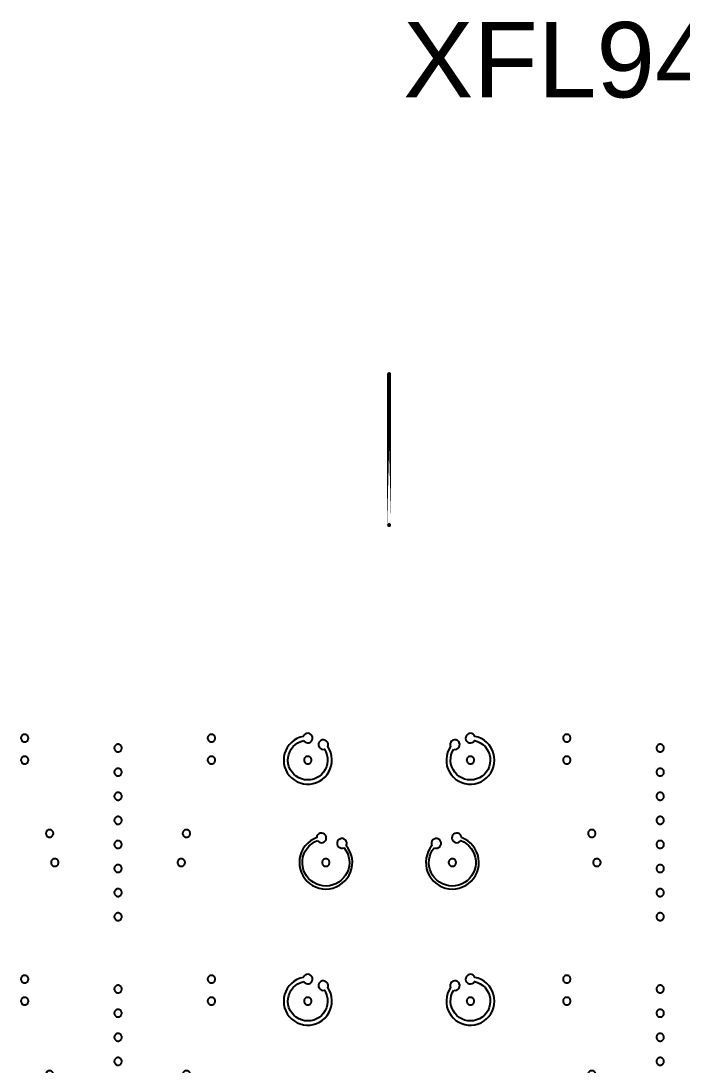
# Model space of a CAD drawing. Extents: x -100 to 100, y -100 to 100.
# Drawn here: x -18.1 to -4.95, y 50.46 to 71.22 of the extents above; entities that cross this region are included whole.
import ezdxf

# ---------------------------------------------------------------- set-up
doc = ezdxf.new("R2010")
doc.units = 0
doc.layers.get('0').update_dxf_attribs({"linetype": 'continuous'})
doc.layers.add('L4', color=7, linetype='continuous')
doc.styles.get("Standard").update_dxf_attribs({"font": 'ARIAL.TTF'})

# ---------------------------------------------------------------- blocks, each defined once
blk = doc.blocks.new('LDI_XFL94-0512-011_L4_B1')
at = {"layer": 'L4'}
for points in [[(-18.024, -53.141), (-18.034, -53.141), (-18.043, -53.143), (-18.053, -53.146), (-18.061, -53.151), (-18.07, -53.156), (-18.077, -53.163), (-18.083, -53.17), (-18.089, -53.178), (-18.093, -53.187), (-18.096, -53.196), (-18.098, -53.206), (-18.099, -53.216), (-18.098, -53.225), (-18.096, -53.235), (-18.093, -53.244), (-18.089, -53.253), (-18.083, -53.261), (-18.077, -53.269), (-18.07, -53.275), (-18.061, -53.281), (-18.053, -53.285), (-18.043, -53.288), (-18.034, -53.29), (-18.024, -53.291), (-18.014, -53.29), (-18.005, -53.288), (-17.995, -53.285), (-17.986, -53.281), (-17.978, -53.275), (-17.971, -53.269), (-17.964, -53.261), (-17.959, -53.253), (-17.955, -53.244), (-17.952, -53.235), (-17.95, -53.225), (-17.949, -53.216), (-17.95, -53.206), (-17.952, -53.196), (-17.955, -53.187), (-17.959, -53.178), (-17.964, -53.17), (-17.971, -53.163), (-17.978, -53.156), (-17.986, -53.151), (-17.995, -53.146), (-18.005, -53.143), (-18.014, -53.141), (-18.024, -53.141)], [(-14.311, -53.141), (-14.321, -53.141), (-14.331, -53.143), (-14.34, -53.146), (-14.349, -53.151), (-14.357, -53.156), (-14.364, -53.163), (-14.371, -53.17), (-14.376, -53.178), (-14.381, -53.187), (-14.384, -53.196), (-14.386, -53.206), (-14.386, -53.216), (-14.386, -53.225), (-14.384, -53.235), (-14.381, -53.244), (-14.376, -53.253), (-14.371, -53.261), (-14.364, -53.269), (-14.357, -53.275), (-14.349, -53.281), (-14.34, -53.285), (-14.331, -53.288), (-14.321, -53.29), (-14.311, -53.291), (-14.302, -53.29), (-14.292, -53.288), (-14.283, -53.285), (-14.274, -53.281), (-14.266, -53.275), (-14.258, -53.269), (-14.252, -53.261), (-14.246, -53.253), (-14.242, -53.244), (-14.239, -53.235), (-14.237, -53.225), (-14.236, -53.216), (-14.237, -53.206), (-14.239, -53.196), (-14.242, -53.187), (-14.246, -53.178), (-14.252, -53.17), (-14.258, -53.163), (-14.266, -53.156), (-14.274, -53.151), (-14.283, -53.146), (-14.292, -53.143), (-14.302, -53.141), (-14.311, -53.141)], [(-12.477, -53.266), (-12.457, -53.289), (-12.431, -53.304), (-12.402, -53.311), (-12.372, -53.308), (-12.344, -53.297), (-12.321, -53.277), (-12.306, -53.251), (-12.3, -53.221), (-12.303, -53.191), (-12.315, -53.164), (-12.335, -53.141), (-12.361, -53.126), (-12.39, -53.12), (-12.42, -53.123), (-12.448, -53.136), (-12.47, -53.156), (-12.485, -53.182), (-12.549, -53.199), (-12.61, -53.225), (-12.667, -53.258), (-12.719, -53.3), (-12.765, -53.348), (-12.803, -53.402), (-12.834, -53.46), (-12.856, -53.523), (-12.87, -53.587), (-12.874, -53.654), (-12.87, -53.72), (-12.856, -53.784), (-12.833, -53.847), (-12.802, -53.905), (-12.764, -53.959), (-12.718, -54.007), (-12.666, -54.048), (-12.609, -54.082), (-12.547, -54.107), (-12.483, -54.124), (-12.418, -54.131), (-12.351, -54.13), (-12.286, -54.119), (-12.223, -54.1), (-12.163, -54.072), (-12.107, -54.035), (-12.057, -53.992), (-12.013, -53.942), (-11.977, -53.887), (-11.949, -53.827), (-11.929, -53.764), (-11.918, -53.698), (-11.917, -53.632), (-11.924, -53.566), (-11.94, -53.502), (-11.966, -53.441), (-11.999, -53.383), (-11.991, -53.354), (-11.992, -53.324), (-12.003, -53.296), (-12.022, -53.273), (-12.047, -53.256), (-12.076, -53.248), (-12.106, -53.25), (-12.134, -53.261), (-12.158, -53.28), (-12.174, -53.305), (-12.181, -53.335), (-12.18, -53.365), (-12.168, -53.393), (-12.149, -53.416), (-12.123, -53.432), (-12.094, -53.439), (-12.064, -53.437), (-12.035, -53.49), (-12.014, -53.547), (-12.003, -53.607), (-12, -53.668), (-12.007, -53.728), (-12.023, -53.787), (-12.048, -53.842), (-12.082, -53.893), (-12.122, -53.938), (-12.169, -53.977), (-12.222, -54.008), (-12.278, -54.03), (-12.338, -54.044), (-12.398, -54.048), (-12.459, -54.043), (-12.518, -54.028), (-12.574, -54.005), (-12.626, -53.973), (-12.673, -53.934), (-12.712, -53.888), (-12.745, -53.837), (-12.769, -53.781), (-12.784, -53.722), (-12.79, -53.662), (-12.787, -53.601), (-12.774, -53.542), (-12.753, -53.485), (-12.723, -53.432), (-12.685, -53.384), (-12.641, -53.343), (-12.59, -53.309), (-12.535, -53.283), (-12.477, -53.266)], [(-9.493, -53.437), (-9.463, -53.439), (-9.433, -53.432), (-9.408, -53.416), (-9.388, -53.393), (-9.377, -53.365), (-9.375, -53.335), (-9.383, -53.305), (-9.399, -53.28), (-9.422, -53.261), (-9.451, -53.25), (-9.481, -53.248), (-9.51, -53.256), (-9.535, -53.273), (-9.554, -53.296), (-9.565, -53.324), (-9.566, -53.354), (-9.558, -53.383), (-9.591, -53.441), (-9.616, -53.502), (-9.633, -53.566), (-9.64, -53.632), (-9.639, -53.698), (-9.628, -53.764), (-9.608, -53.827), (-9.58, -53.887), (-9.543, -53.942), (-9.5, -53.992), (-9.45, -54.035), (-9.394, -54.072), (-9.334, -54.1), (-9.271, -54.119), (-9.206, -54.13), (-9.139, -54.131), (-9.074, -54.124), (-9.009, -54.107), (-8.948, -54.082), (-8.891, -54.048), (-8.839, -54.007), (-8.793, -53.959), (-8.755, -53.905), (-8.724, -53.847), (-8.701, -53.784), (-8.687, -53.72), (-8.683, -53.654), (-8.687, -53.587), (-8.701, -53.523), (-8.723, -53.46), (-8.754, -53.402), (-8.792, -53.348), (-8.838, -53.3), (-8.89, -53.258), (-8.947, -53.225), (-9.008, -53.199), (-9.072, -53.182), (-9.087, -53.156), (-9.109, -53.136), (-9.136, -53.123), (-9.166, -53.12), (-9.196, -53.126), (-9.222, -53.141), (-9.242, -53.164), (-9.254, -53.191), (-9.257, -53.221), (-9.251, -53.251), (-9.235, -53.277), (-9.213, -53.297), (-9.185, -53.308), (-9.155, -53.311), (-9.126, -53.304), (-9.1, -53.289), (-9.08, -53.266), (-9.022, -53.283), (-8.967, -53.309), (-8.916, -53.343), (-8.872, -53.384), (-8.834, -53.432), (-8.804, -53.485), (-8.782, -53.542), (-8.77, -53.601), (-8.767, -53.662), (-8.773, -53.722), (-8.788, -53.781), (-8.812, -53.837), (-8.844, -53.888), (-8.884, -53.934), (-8.931, -53.973), (-8.983, -54.005), (-9.039, -54.028), (-9.098, -54.043), (-9.159, -54.048), (-9.219, -54.044), (-9.279, -54.03), (-9.335, -54.008), (-9.388, -53.977), (-9.435, -53.938), (-9.475, -53.893), (-9.508, -53.842), (-9.533, -53.787), (-9.55, -53.728), (-9.557, -53.668), (-9.554, -53.607), (-9.543, -53.547), (-9.522, -53.49), (-9.493, -53.437)], [(-7.246, -53.141), (-7.255, -53.141), (-7.265, -53.143), (-7.274, -53.146), (-7.283, -53.151), (-7.291, -53.156), (-7.299, -53.163), (-7.305, -53.17), (-7.31, -53.178), (-7.315, -53.187), (-7.318, -53.196), (-7.32, -53.206), (-7.321, -53.216), (-7.32, -53.225), (-7.318, -53.235), (-7.315, -53.244), (-7.31, -53.253), (-7.305, -53.261), (-7.299, -53.269), (-7.291, -53.275), (-7.283, -53.281), (-7.274, -53.285), (-7.265, -53.288), (-7.255, -53.29), (-7.246, -53.291), (-7.236, -53.29), (-7.226, -53.288), (-7.217, -53.285), (-7.208, -53.281), (-7.2, -53.275), (-7.192, -53.269), (-7.186, -53.261), (-7.181, -53.253), (-7.176, -53.244), (-7.173, -53.235), (-7.171, -53.225), (-7.171, -53.216), (-7.171, -53.206), (-7.173, -53.196), (-7.176, -53.187), (-7.181, -53.178), (-7.186, -53.17), (-7.192, -53.163), (-7.2, -53.156), (-7.208, -53.151), (-7.217, -53.146), (-7.226, -53.143), (-7.236, -53.141), (-7.246, -53.141)], [(-16.168, -53.338), (-16.177, -53.339), (-16.187, -53.341), (-16.196, -53.344), (-16.205, -53.348), (-16.213, -53.354), (-16.221, -53.36), (-16.227, -53.368), (-16.233, -53.376), (-16.237, -53.384), (-16.24, -53.394), (-16.242, -53.403), (-16.243, -53.413), (-16.242, -53.423), (-16.24, -53.433), (-16.237, -53.442), (-16.233, -53.451), (-16.227, -53.459), (-16.221, -53.466), (-16.213, -53.473), (-16.205, -53.478), (-16.196, -53.482), (-16.187, -53.486), (-16.177, -53.488), (-16.168, -53.488), (-16.158, -53.488), (-16.148, -53.486), (-16.139, -53.482), (-16.13, -53.478), (-16.122, -53.473), (-16.115, -53.466), (-16.108, -53.459), (-16.103, -53.451), (-16.098, -53.442), (-16.095, -53.433), (-16.093, -53.423), (-16.093, -53.413), (-16.093, -53.403), (-16.095, -53.394), (-16.098, -53.384), (-16.103, -53.376), (-16.108, -53.368), (-16.115, -53.36), (-16.122, -53.354), (-16.13, -53.348), (-16.139, -53.344), (-16.148, -53.341), (-16.158, -53.339), (-16.168, -53.338)], [(-5.389, -53.338), (-5.399, -53.339), (-5.409, -53.341), (-5.418, -53.344), (-5.427, -53.348), (-5.435, -53.354), (-5.442, -53.36), (-5.449, -53.368), (-5.454, -53.376), (-5.459, -53.384), (-5.462, -53.394), (-5.464, -53.403), (-5.464, -53.413), (-5.464, -53.423), (-5.462, -53.433), (-5.459, -53.442), (-5.454, -53.451), (-5.449, -53.459), (-5.442, -53.466), (-5.435, -53.473), (-5.427, -53.478), (-5.418, -53.482), (-5.409, -53.486), (-5.399, -53.488), (-5.389, -53.488), (-5.379, -53.488), (-5.37, -53.486), (-5.361, -53.482), (-5.352, -53.478), (-5.344, -53.473), (-5.336, -53.466), (-5.33, -53.459), (-5.324, -53.451), (-5.32, -53.442), (-5.317, -53.433), (-5.315, -53.423), (-5.314, -53.413), (-5.315, -53.403), (-5.317, -53.394), (-5.32, -53.384), (-5.324, -53.376), (-5.33, -53.368), (-5.336, -53.36), (-5.344, -53.354), (-5.352, -53.348), (-5.361, -53.344), (-5.37, -53.341), (-5.379, -53.339), (-5.389, -53.338)], [(-18.024, -53.578), (-18.034, -53.578), (-18.043, -53.58), (-18.053, -53.583), (-18.061, -53.588), (-18.07, -53.593), (-18.077, -53.6), (-18.083, -53.607), (-18.089, -53.615), (-18.093, -53.624), (-18.096, -53.633), (-18.098, -53.643), (-18.099, -53.653), (-18.098, -53.662), (-18.096, -53.672), (-18.093, -53.681), (-18.089, -53.69), (-18.083, -53.698), (-18.077, -53.706), (-18.07, -53.712), (-18.061, -53.718), (-18.053, -53.722), (-18.043, -53.725), (-18.034, -53.727), (-18.024, -53.728), (-18.014, -53.727), (-18.005, -53.725), (-17.995, -53.722), (-17.986, -53.718), (-17.978, -53.712), (-17.971, -53.706), (-17.964, -53.698), (-17.959, -53.69), (-17.955, -53.681), (-17.952, -53.672), (-17.95, -53.662), (-17.949, -53.653), (-17.95, -53.643), (-17.952, -53.633), (-17.955, -53.624), (-17.959, -53.615), (-17.964, -53.607), (-17.971, -53.6), (-17.978, -53.593), (-17.986, -53.588), (-17.995, -53.583), (-18.005, -53.58), (-18.014, -53.578), (-18.024, -53.578)], [(-14.311, -53.578), (-14.321, -53.578), (-14.331, -53.58), (-14.34, -53.583), (-14.349, -53.588), (-14.357, -53.593), (-14.364, -53.6), (-14.371, -53.607), (-14.376, -53.615), (-14.381, -53.624), (-14.384, -53.633), (-14.386, -53.643), (-14.386, -53.653), (-14.386, -53.662), (-14.384, -53.672), (-14.381, -53.681), (-14.376, -53.69), (-14.371, -53.698), (-14.364, -53.706), (-14.357, -53.712), (-14.349, -53.718), (-14.34, -53.722), (-14.331, -53.725), (-14.321, -53.727), (-14.311, -53.728), (-14.302, -53.727), (-14.292, -53.725), (-14.283, -53.722), (-14.274, -53.718), (-14.266, -53.712), (-14.258, -53.706), (-14.252, -53.698), (-14.246, -53.69), (-14.242, -53.681), (-14.239, -53.672), (-14.237, -53.662), (-14.236, -53.653), (-14.237, -53.643), (-14.239, -53.633), (-14.242, -53.624), (-14.246, -53.615), (-14.252, -53.607), (-14.258, -53.6), (-14.266, -53.593), (-14.274, -53.588), (-14.283, -53.583), (-14.292, -53.58), (-14.302, -53.578), (-14.311, -53.578)], [(-12.395, -53.578), (-12.405, -53.578), (-12.415, -53.58), (-12.424, -53.583), (-12.433, -53.588), (-12.441, -53.593), (-12.448, -53.6), (-12.455, -53.607), (-12.46, -53.615), (-12.465, -53.624), (-12.468, -53.633), (-12.47, -53.643), (-12.47, -53.653), (-12.47, -53.662), (-12.468, -53.672), (-12.465, -53.681), (-12.46, -53.69), (-12.455, -53.698), (-12.448, -53.706), (-12.441, -53.712), (-12.433, -53.718), (-12.424, -53.722), (-12.415, -53.725), (-12.405, -53.727), (-12.395, -53.728), (-12.385, -53.727), (-12.376, -53.725), (-12.367, -53.722), (-12.358, -53.718), (-12.35, -53.712), (-12.342, -53.706), (-12.336, -53.698), (-12.33, -53.69), (-12.326, -53.681), (-12.323, -53.672), (-12.321, -53.662), (-12.32, -53.653), (-12.321, -53.643), (-12.323, -53.633), (-12.326, -53.624), (-12.33, -53.615), (-12.336, -53.607), (-12.342, -53.6), (-12.35, -53.593), (-12.358, -53.588), (-12.367, -53.583), (-12.376, -53.58), (-12.385, -53.578), (-12.395, -53.578)], [(-9.162, -53.578), (-9.171, -53.578), (-9.181, -53.58), (-9.19, -53.583), (-9.199, -53.588), (-9.207, -53.593), (-9.215, -53.6), (-9.221, -53.607), (-9.227, -53.615), (-9.231, -53.624), (-9.234, -53.633), (-9.236, -53.643), (-9.237, -53.653), (-9.236, -53.662), (-9.234, -53.672), (-9.231, -53.681), (-9.227, -53.69), (-9.221, -53.698), (-9.215, -53.706), (-9.207, -53.712), (-9.199, -53.718), (-9.19, -53.722), (-9.181, -53.725), (-9.171, -53.727), (-9.162, -53.728), (-9.152, -53.727), (-9.142, -53.725), (-9.133, -53.722), (-9.124, -53.718), (-9.116, -53.712), (-9.109, -53.706), (-9.102, -53.698), (-9.097, -53.69), (-9.092, -53.681), (-9.089, -53.672), (-9.087, -53.662), (-9.087, -53.653), (-9.087, -53.643), (-9.089, -53.633), (-9.092, -53.624), (-9.097, -53.615), (-9.102, -53.607), (-9.109, -53.6), (-9.116, -53.593), (-9.124, -53.588), (-9.133, -53.583), (-9.142, -53.58), (-9.152, -53.578), (-9.162, -53.578)], [(-7.246, -53.578), (-7.255, -53.578), (-7.265, -53.58), (-7.274, -53.583), (-7.283, -53.588), (-7.291, -53.593), (-7.299, -53.6), (-7.305, -53.607), (-7.31, -53.615), (-7.315, -53.624), (-7.318, -53.633), (-7.32, -53.643), (-7.321, -53.653), (-7.32, -53.662), (-7.318, -53.672), (-7.315, -53.681), (-7.31, -53.69), (-7.305, -53.698), (-7.299, -53.706), (-7.291, -53.712), (-7.283, -53.718), (-7.274, -53.722), (-7.265, -53.725), (-7.255, -53.727), (-7.246, -53.728), (-7.236, -53.727), (-7.226, -53.725), (-7.217, -53.722), (-7.208, -53.718), (-7.2, -53.712), (-7.192, -53.706), (-7.186, -53.698), (-7.181, -53.69), (-7.176, -53.681), (-7.173, -53.672), (-7.171, -53.662), (-7.171, -53.653), (-7.171, -53.643), (-7.173, -53.633), (-7.176, -53.624), (-7.181, -53.615), (-7.186, -53.607), (-7.192, -53.6), (-7.2, -53.593), (-7.208, -53.588), (-7.217, -53.583), (-7.226, -53.58), (-7.236, -53.578), (-7.246, -53.578)], [(-16.168, -53.817), (-16.177, -53.818), (-16.187, -53.82), (-16.196, -53.823), (-16.205, -53.827), (-16.213, -53.833), (-16.221, -53.839), (-16.227, -53.847), (-16.233, -53.855), (-16.237, -53.864), (-16.24, -53.873), (-16.242, -53.882), (-16.243, -53.892), (-16.242, -53.902), (-16.24, -53.912), (-16.237, -53.921), (-16.233, -53.93), (-16.227, -53.938), (-16.221, -53.945), (-16.213, -53.952), (-16.205, -53.957), (-16.196, -53.962), (-16.187, -53.965), (-16.177, -53.967), (-16.168, -53.967), (-16.158, -53.967), (-16.148, -53.965), (-16.139, -53.962), (-16.13, -53.957), (-16.122, -53.952), (-16.115, -53.945), (-16.108, -53.938), (-16.103, -53.93), (-16.098, -53.921), (-16.095, -53.912), (-16.093, -53.902), (-16.093, -53.892), (-16.093, -53.882), (-16.095, -53.873), (-16.098, -53.864), (-16.103, -53.855), (-16.108, -53.847), (-16.115, -53.839), (-16.122, -53.833), (-16.13, -53.827), (-16.139, -53.823), (-16.148, -53.82), (-16.158, -53.818), (-16.168, -53.817)], [(-5.389, -53.817), (-5.399, -53.818), (-5.409, -53.82), (-5.418, -53.823), (-5.427, -53.827), (-5.435, -53.833), (-5.442, -53.839), (-5.449, -53.847), (-5.454, -53.855), (-5.459, -53.864), (-5.462, -53.873), (-5.464, -53.882), (-5.464, -53.892), (-5.464, -53.902), (-5.462, -53.912), (-5.459, -53.921), (-5.454, -53.93), (-5.449, -53.938), (-5.442, -53.945), (-5.435, -53.952), (-5.427, -53.957), (-5.418, -53.962), (-5.409, -53.965), (-5.399, -53.967), (-5.389, -53.967), (-5.379, -53.967), (-5.37, -53.965), (-5.361, -53.962), (-5.352, -53.957), (-5.344, -53.952), (-5.336, -53.945), (-5.33, -53.938), (-5.324, -53.93), (-5.32, -53.921), (-5.317, -53.912), (-5.315, -53.902), (-5.314, -53.892), (-5.315, -53.882), (-5.317, -53.873), (-5.32, -53.864), (-5.324, -53.855), (-5.33, -53.847), (-5.336, -53.839), (-5.344, -53.833), (-5.352, -53.827), (-5.361, -53.823), (-5.37, -53.82), (-5.379, -53.818), (-5.389, -53.817)], [(-16.168, -54.296), (-16.177, -54.297), (-16.187, -54.299), (-16.196, -54.302), (-16.205, -54.306), (-16.213, -54.312), (-16.221, -54.318), (-16.227, -54.326), (-16.233, -54.334), (-16.237, -54.343), (-16.24, -54.352), (-16.242, -54.361), (-16.243, -54.371), (-16.242, -54.381), (-16.24, -54.391), (-16.237, -54.4), (-16.233, -54.409), (-16.227, -54.417), (-16.221, -54.424), (-16.213, -54.431), (-16.205, -54.436), (-16.196, -54.441), (-16.187, -54.444), (-16.177, -54.446), (-16.168, -54.446), (-16.158, -54.446), (-16.148, -54.444), (-16.139, -54.441), (-16.13, -54.436), (-16.122, -54.431), (-16.115, -54.424), (-16.108, -54.417), (-16.103, -54.409), (-16.098, -54.4), (-16.095, -54.391), (-16.093, -54.381), (-16.093, -54.371), (-16.093, -54.361), (-16.095, -54.352), (-16.098, -54.343), (-16.103, -54.334), (-16.108, -54.326), (-16.115, -54.318), (-16.122, -54.312), (-16.13, -54.306), (-16.139, -54.302), (-16.148, -54.299), (-16.158, -54.297), (-16.168, -54.296)], [(-5.389, -54.296), (-5.399, -54.297), (-5.409, -54.299), (-5.418, -54.302), (-5.427, -54.306), (-5.435, -54.312), (-5.442, -54.318), (-5.449, -54.326), (-5.454, -54.334), (-5.459, -54.343), (-5.462, -54.352), (-5.464, -54.361), (-5.464, -54.371), (-5.464, -54.381), (-5.462, -54.391), (-5.459, -54.4), (-5.454, -54.409), (-5.449, -54.417), (-5.442, -54.424), (-5.435, -54.431), (-5.427, -54.436), (-5.418, -54.441), (-5.409, -54.444), (-5.399, -54.446), (-5.389, -54.446), (-5.379, -54.446), (-5.37, -54.444), (-5.361, -54.441), (-5.352, -54.436), (-5.344, -54.431), (-5.336, -54.424), (-5.33, -54.417), (-5.324, -54.409), (-5.32, -54.4), (-5.317, -54.391), (-5.315, -54.381), (-5.314, -54.371), (-5.315, -54.361), (-5.317, -54.352), (-5.32, -54.343), (-5.324, -54.334), (-5.33, -54.326), (-5.336, -54.318), (-5.344, -54.312), (-5.352, -54.306), (-5.361, -54.302), (-5.37, -54.299), (-5.379, -54.297), (-5.389, -54.296)], [(-16.168, -54.775), (-16.177, -54.776), (-16.187, -54.778), (-16.196, -54.781), (-16.205, -54.785), (-16.213, -54.791), (-16.221, -54.797), (-16.227, -54.805), (-16.233, -54.813), (-16.237, -54.822), (-16.24, -54.831), (-16.242, -54.841), (-16.243, -54.85), (-16.242, -54.86), (-16.24, -54.87), (-16.237, -54.879), (-16.233, -54.888), (-16.227, -54.896), (-16.221, -54.903), (-16.213, -54.91), (-16.205, -54.915), (-16.196, -54.92), (-16.187, -54.923), (-16.177, -54.925), (-16.168, -54.925), (-16.158, -54.925), (-16.148, -54.923), (-16.139, -54.92), (-16.13, -54.915), (-16.122, -54.91), (-16.115, -54.903), (-16.108, -54.896), (-16.103, -54.888), (-16.098, -54.879), (-16.095, -54.87), (-16.093, -54.86), (-16.093, -54.85), (-16.093, -54.841), (-16.095, -54.831), (-16.098, -54.822), (-16.103, -54.813), (-16.108, -54.805), (-16.115, -54.797), (-16.122, -54.791), (-16.13, -54.785), (-16.139, -54.781), (-16.148, -54.778), (-16.158, -54.776), (-16.168, -54.775)], [(-5.389, -54.775), (-5.399, -54.776), (-5.409, -54.778), (-5.418, -54.781), (-5.427, -54.785), (-5.435, -54.791), (-5.442, -54.797), (-5.449, -54.805), (-5.454, -54.813), (-5.459, -54.822), (-5.462, -54.831), (-5.464, -54.841), (-5.464, -54.85), (-5.464, -54.86), (-5.462, -54.87), (-5.459, -54.879), (-5.454, -54.888), (-5.449, -54.896), (-5.442, -54.903), (-5.435, -54.91), (-5.427, -54.915), (-5.418, -54.92), (-5.409, -54.923), (-5.399, -54.925), (-5.389, -54.925), (-5.379, -54.925), (-5.37, -54.923), (-5.361, -54.92), (-5.352, -54.915), (-5.344, -54.91), (-5.336, -54.903), (-5.33, -54.896), (-5.324, -54.888), (-5.32, -54.879), (-5.317, -54.87), (-5.315, -54.86), (-5.314, -54.85), (-5.315, -54.841), (-5.317, -54.831), (-5.32, -54.822), (-5.324, -54.813), (-5.33, -54.805), (-5.336, -54.797), (-5.344, -54.791), (-5.352, -54.785), (-5.361, -54.781), (-5.37, -54.778), (-5.379, -54.776), (-5.389, -54.775)], [(-17.527, -55.036), (-17.537, -55.036), (-17.546, -55.038), (-17.556, -55.041), (-17.565, -55.046), (-17.573, -55.051), (-17.58, -55.058), (-17.587, -55.065), (-17.592, -55.073), (-17.596, -55.082), (-17.599, -55.091), (-17.601, -55.101), (-17.602, -55.111), (-17.601, -55.121), (-17.599, -55.13), (-17.596, -55.139), (-17.592, -55.148), (-17.587, -55.156), (-17.58, -55.164), (-17.573, -55.17), (-17.565, -55.176), (-17.556, -55.18), (-17.546, -55.183), (-17.537, -55.185), (-17.527, -55.186), (-17.517, -55.185), (-17.508, -55.183), (-17.498, -55.18), (-17.49, -55.176), (-17.481, -55.17), (-17.474, -55.164), (-17.468, -55.156), (-17.462, -55.148), (-17.458, -55.139), (-17.455, -55.13), (-17.453, -55.121), (-17.452, -55.111), (-17.453, -55.101), (-17.455, -55.091), (-17.458, -55.082), (-17.462, -55.073), (-17.468, -55.065), (-17.474, -55.058), (-17.481, -55.051), (-17.49, -55.046), (-17.498, -55.041), (-17.508, -55.038), (-17.517, -55.036), (-17.527, -55.036)], [(-14.808, -55.036), (-14.818, -55.036), (-14.828, -55.038), (-14.837, -55.041), (-14.846, -55.046), (-14.854, -55.051), (-14.861, -55.058), (-14.868, -55.065), (-14.873, -55.073), (-14.878, -55.082), (-14.881, -55.091), (-14.883, -55.101), (-14.883, -55.111), (-14.883, -55.121), (-14.881, -55.13), (-14.878, -55.139), (-14.873, -55.148), (-14.868, -55.156), (-14.861, -55.164), (-14.854, -55.17), (-14.846, -55.176), (-14.837, -55.18), (-14.828, -55.183), (-14.818, -55.185), (-14.808, -55.186), (-14.798, -55.185), (-14.789, -55.183), (-14.78, -55.18), (-14.771, -55.176), (-14.763, -55.17), (-14.755, -55.164), (-14.749, -55.156), (-14.743, -55.148), (-14.739, -55.139), (-14.736, -55.13), (-14.734, -55.121), (-14.733, -55.111), (-14.734, -55.101), (-14.736, -55.091), (-14.739, -55.082), (-14.743, -55.073), (-14.749, -55.065), (-14.755, -55.058), (-14.763, -55.051), (-14.771, -55.046), (-14.78, -55.041), (-14.789, -55.038), (-14.798, -55.036), (-14.808, -55.036)], [(-12.202, -55.252), (-12.182, -55.274), (-12.156, -55.289), (-12.126, -55.295), (-12.097, -55.292), (-12.07, -55.279), (-12.047, -55.259), (-12.033, -55.233), (-12.027, -55.204), (-12.03, -55.174), (-12.042, -55.147), (-12.062, -55.125), (-12.088, -55.11), (-12.117, -55.103), (-12.147, -55.107), (-12.175, -55.119), (-12.197, -55.139), (-12.212, -55.165), (-12.218, -55.194), (-12.282, -55.223), (-12.342, -55.259), (-12.396, -55.304), (-12.444, -55.355), (-12.484, -55.412), (-12.517, -55.474), (-12.541, -55.539), (-12.557, -55.608), (-12.563, -55.678), (-12.56, -55.747), (-12.547, -55.816), (-12.526, -55.883), (-12.496, -55.946), (-12.457, -56.005), (-12.412, -56.058), (-12.359, -56.105), (-12.301, -56.144), (-12.239, -56.175), (-12.172, -56.198), (-12.104, -56.211), (-12.034, -56.216), (-11.964, -56.211), (-11.895, -56.196), (-11.829, -56.173), (-11.767, -56.142), (-11.709, -56.102), (-11.657, -56.055), (-11.612, -56.001), (-11.574, -55.942), (-11.545, -55.879), (-11.524, -55.812), (-11.512, -55.743), (-11.509, -55.673), (-11.516, -55.603), (-11.532, -55.535), (-11.557, -55.47), (-11.59, -55.408), (-11.631, -55.351), (-11.622, -55.323), (-11.622, -55.293), (-11.631, -55.264), (-11.649, -55.24), (-11.673, -55.223), (-11.701, -55.213), (-11.731, -55.213), (-11.76, -55.222), (-11.784, -55.24), (-11.802, -55.264), (-11.811, -55.292), (-11.811, -55.322), (-11.802, -55.351), (-11.785, -55.375), (-11.761, -55.393), (-11.732, -55.402), (-11.702, -55.403), (-11.674, -55.394), (-11.636, -55.447), (-11.606, -55.505), (-11.585, -55.567), (-11.572, -55.631), (-11.569, -55.696), (-11.574, -55.761), (-11.589, -55.824), (-11.612, -55.885), (-11.644, -55.942), (-11.683, -55.995), (-11.729, -56.041), (-11.781, -56.08), (-11.838, -56.112), (-11.899, -56.135), (-11.963, -56.15), (-12.028, -56.156), (-12.093, -56.152), (-12.157, -56.14), (-12.218, -56.119), (-12.277, -56.089), (-12.33, -56.051), (-12.378, -56.007), (-12.419, -55.956), (-12.452, -55.9), (-12.478, -55.84), (-12.495, -55.777), (-12.502, -55.712), (-12.501, -55.647), (-12.491, -55.583), (-12.472, -55.52), (-12.444, -55.461), (-12.408, -55.407), (-12.365, -55.358), (-12.316, -55.315), (-12.261, -55.28), (-12.202, -55.252)], [(-9.883, -55.394), (-9.855, -55.403), (-9.825, -55.402), (-9.796, -55.393), (-9.772, -55.375), (-9.755, -55.351), (-9.746, -55.322), (-9.746, -55.292), (-9.755, -55.264), (-9.773, -55.24), (-9.797, -55.222), (-9.826, -55.213), (-9.856, -55.213), (-9.884, -55.223), (-9.908, -55.24), (-9.926, -55.264), (-9.935, -55.293), (-9.935, -55.323), (-9.926, -55.351), (-9.967, -55.408), (-10, -55.47), (-10.025, -55.535), (-10.041, -55.603), (-10.048, -55.673), (-10.045, -55.743), (-10.033, -55.812), (-10.012, -55.879), (-9.983, -55.942), (-9.945, -56.001), (-9.9, -56.055), (-9.848, -56.102), (-9.79, -56.142), (-9.728, -56.173), (-9.662, -56.196), (-9.593, -56.211), (-9.523, -56.216), (-9.453, -56.211), (-9.385, -56.198), (-9.318, -56.175), (-9.256, -56.144), (-9.198, -56.105), (-9.145, -56.058), (-9.1, -56.005), (-9.061, -55.946), (-9.031, -55.883), (-9.01, -55.816), (-8.997, -55.747), (-8.994, -55.678), (-9, -55.608), (-9.016, -55.539), (-9.04, -55.474), (-9.073, -55.412), (-9.113, -55.355), (-9.161, -55.304), (-9.215, -55.259), (-9.275, -55.223), (-9.339, -55.194), (-9.345, -55.165), (-9.36, -55.139), (-9.382, -55.119), (-9.41, -55.107), (-9.439, -55.103), (-9.469, -55.11), (-9.495, -55.125), (-9.515, -55.147), (-9.527, -55.174), (-9.53, -55.204), (-9.524, -55.233), (-9.509, -55.259), (-9.487, -55.279), (-9.46, -55.292), (-9.43, -55.295), (-9.401, -55.289), (-9.375, -55.274), (-9.355, -55.252), (-9.296, -55.28), (-9.241, -55.315), (-9.191, -55.358), (-9.149, -55.407), (-9.113, -55.461), (-9.085, -55.52), (-9.066, -55.583), (-9.056, -55.647), (-9.054, -55.712), (-9.062, -55.777), (-9.079, -55.84), (-9.105, -55.9), (-9.138, -55.956), (-9.179, -56.007), (-9.227, -56.051), (-9.28, -56.089), (-9.338, -56.119), (-9.4, -56.14), (-9.464, -56.152), (-9.529, -56.156), (-9.594, -56.15), (-9.658, -56.135), (-9.719, -56.112), (-9.776, -56.08), (-9.828, -56.041), (-9.874, -55.995), (-9.913, -55.942), (-9.945, -55.885), (-9.968, -55.824), (-9.982, -55.761), (-9.988, -55.696), (-9.984, -55.631), (-9.972, -55.567), (-9.95, -55.505), (-9.921, -55.447), (-9.883, -55.394)], [(-6.749, -55.036), (-6.758, -55.036), (-6.768, -55.038), (-6.777, -55.041), (-6.786, -55.046), (-6.794, -55.051), (-6.802, -55.058), (-6.808, -55.065), (-6.814, -55.073), (-6.818, -55.082), (-6.821, -55.091), (-6.823, -55.101), (-6.824, -55.111), (-6.823, -55.121), (-6.821, -55.13), (-6.818, -55.139), (-6.814, -55.148), (-6.808, -55.156), (-6.802, -55.164), (-6.794, -55.17), (-6.786, -55.176), (-6.777, -55.18), (-6.768, -55.183), (-6.758, -55.185), (-6.749, -55.186), (-6.739, -55.185), (-6.729, -55.183), (-6.72, -55.18), (-6.711, -55.176), (-6.703, -55.17), (-6.696, -55.164), (-6.689, -55.156), (-6.684, -55.148), (-6.679, -55.139), (-6.676, -55.13), (-6.674, -55.121), (-6.674, -55.111), (-6.674, -55.101), (-6.676, -55.091), (-6.679, -55.082), (-6.684, -55.073), (-6.689, -55.065), (-6.696, -55.058), (-6.703, -55.051), (-6.711, -55.046), (-6.72, -55.041), (-6.729, -55.038), (-6.739, -55.036), (-6.749, -55.036)], [(-16.168, -55.254), (-16.177, -55.255), (-16.187, -55.257), (-16.196, -55.26), (-16.205, -55.264), (-16.213, -55.27), (-16.221, -55.276), (-16.227, -55.284), (-16.233, -55.292), (-16.237, -55.301), (-16.24, -55.31), (-16.242, -55.32), (-16.243, -55.329), (-16.242, -55.339), (-16.24, -55.349), (-16.237, -55.358), (-16.233, -55.367), (-16.227, -55.375), (-16.221, -55.382), (-16.213, -55.389), (-16.205, -55.394), (-16.196, -55.399), (-16.187, -55.402), (-16.177, -55.404), (-16.168, -55.404), (-16.158, -55.404), (-16.148, -55.402), (-16.139, -55.399), (-16.13, -55.394), (-16.122, -55.389), (-16.115, -55.382), (-16.108, -55.375), (-16.103, -55.367), (-16.098, -55.358), (-16.095, -55.349), (-16.093, -55.339), (-16.093, -55.329), (-16.093, -55.32), (-16.095, -55.31), (-16.098, -55.301), (-16.103, -55.292), (-16.108, -55.284), (-16.115, -55.276), (-16.122, -55.27), (-16.13, -55.264), (-16.139, -55.26), (-16.148, -55.257), (-16.158, -55.255), (-16.168, -55.254)], [(-5.389, -55.254), (-5.399, -55.255), (-5.409, -55.257), (-5.418, -55.26), (-5.427, -55.264), (-5.435, -55.27), (-5.442, -55.276), (-5.449, -55.284), (-5.454, -55.292), (-5.459, -55.301), (-5.462, -55.31), (-5.464, -55.32), (-5.464, -55.329), (-5.464, -55.339), (-5.462, -55.349), (-5.459, -55.358), (-5.454, -55.367), (-5.449, -55.375), (-5.442, -55.382), (-5.435, -55.389), (-5.427, -55.394), (-5.418, -55.399), (-5.409, -55.402), (-5.399, -55.404), (-5.389, -55.404), (-5.379, -55.404), (-5.37, -55.402), (-5.361, -55.399), (-5.352, -55.394), (-5.344, -55.389), (-5.336, -55.382), (-5.33, -55.375), (-5.324, -55.367), (-5.32, -55.358), (-5.317, -55.349), (-5.315, -55.339), (-5.314, -55.329), (-5.315, -55.32), (-5.317, -55.31), (-5.32, -55.301), (-5.324, -55.292), (-5.33, -55.284), (-5.336, -55.276), (-5.344, -55.27), (-5.352, -55.264), (-5.361, -55.26), (-5.37, -55.257), (-5.379, -55.255), (-5.389, -55.254)], [(-17.425, -55.614), (-17.435, -55.614), (-17.445, -55.616), (-17.454, -55.619), (-17.463, -55.624), (-17.471, -55.629), (-17.478, -55.636), (-17.485, -55.643), (-17.49, -55.651), (-17.494, -55.66), (-17.498, -55.669), (-17.5, -55.679), (-17.5, -55.689), (-17.5, -55.698), (-17.498, -55.708), (-17.494, -55.717), (-17.49, -55.726), (-17.485, -55.734), (-17.478, -55.742), (-17.471, -55.748), (-17.463, -55.754), (-17.454, -55.758), (-17.445, -55.761), (-17.435, -55.763), (-17.425, -55.764), (-17.415, -55.763), (-17.406, -55.761), (-17.396, -55.758), (-17.388, -55.754), (-17.379, -55.748), (-17.372, -55.742), (-17.366, -55.734), (-17.36, -55.726), (-17.356, -55.717), (-17.353, -55.708), (-17.351, -55.698), (-17.35, -55.689), (-17.351, -55.679), (-17.353, -55.669), (-17.356, -55.66), (-17.36, -55.651), (-17.366, -55.643), (-17.372, -55.636), (-17.379, -55.629), (-17.388, -55.624), (-17.396, -55.619), (-17.406, -55.616), (-17.415, -55.614), (-17.425, -55.614)], [(-14.91, -55.614), (-14.92, -55.614), (-14.93, -55.616), (-14.939, -55.619), (-14.948, -55.624), (-14.956, -55.629), (-14.963, -55.636), (-14.97, -55.643), (-14.975, -55.651), (-14.979, -55.66), (-14.983, -55.669), (-14.985, -55.679), (-14.985, -55.689), (-14.985, -55.698), (-14.983, -55.708), (-14.979, -55.717), (-14.975, -55.726), (-14.97, -55.734), (-14.963, -55.742), (-14.956, -55.748), (-14.948, -55.754), (-14.939, -55.758), (-14.93, -55.761), (-14.92, -55.763), (-14.91, -55.764), (-14.9, -55.763), (-14.891, -55.761), (-14.881, -55.758), (-14.873, -55.754), (-14.865, -55.748), (-14.857, -55.742), (-14.851, -55.734), (-14.845, -55.726), (-14.841, -55.717), (-14.838, -55.708), (-14.836, -55.698), (-14.835, -55.689), (-14.836, -55.679), (-14.838, -55.669), (-14.841, -55.66), (-14.845, -55.651), (-14.851, -55.643), (-14.857, -55.636), (-14.865, -55.629), (-14.873, -55.624), (-14.881, -55.619), (-14.891, -55.616), (-14.9, -55.614), (-14.91, -55.614)], [(-12.036, -55.614), (-12.046, -55.614), (-12.055, -55.616), (-12.065, -55.619), (-12.073, -55.624), (-12.082, -55.629), (-12.089, -55.636), (-12.095, -55.643), (-12.101, -55.651), (-12.105, -55.66), (-12.108, -55.669), (-12.11, -55.679), (-12.111, -55.689), (-12.11, -55.698), (-12.108, -55.708), (-12.105, -55.717), (-12.101, -55.726), (-12.095, -55.734), (-12.089, -55.742), (-12.082, -55.748), (-12.073, -55.754), (-12.065, -55.758), (-12.055, -55.761), (-12.046, -55.763), (-12.036, -55.764), (-12.026, -55.763), (-12.017, -55.761), (-12.007, -55.758), (-11.998, -55.754), (-11.99, -55.748), (-11.983, -55.742), (-11.976, -55.734), (-11.971, -55.726), (-11.967, -55.717), (-11.963, -55.708), (-11.962, -55.698), (-11.961, -55.689), (-11.962, -55.679), (-11.963, -55.669), (-11.967, -55.66), (-11.971, -55.651), (-11.976, -55.643), (-11.983, -55.636), (-11.99, -55.629), (-11.998, -55.624), (-12.007, -55.619), (-12.017, -55.616), (-12.026, -55.614), (-12.036, -55.614)], [(-9.521, -55.614), (-9.531, -55.614), (-9.54, -55.616), (-9.55, -55.619), (-9.558, -55.624), (-9.567, -55.629), (-9.574, -55.636), (-9.58, -55.643), (-9.586, -55.651), (-9.59, -55.66), (-9.593, -55.669), (-9.595, -55.679), (-9.596, -55.689), (-9.595, -55.698), (-9.593, -55.708), (-9.59, -55.717), (-9.586, -55.726), (-9.58, -55.734), (-9.574, -55.742), (-9.567, -55.748), (-9.558, -55.754), (-9.55, -55.758), (-9.54, -55.761), (-9.531, -55.763), (-9.521, -55.764), (-9.511, -55.763), (-9.502, -55.761), (-9.492, -55.758), (-9.483, -55.754), (-9.475, -55.748), (-9.468, -55.742), (-9.461, -55.734), (-9.456, -55.726), (-9.452, -55.717), (-9.449, -55.708), (-9.447, -55.698), (-9.446, -55.689), (-9.447, -55.679), (-9.449, -55.669), (-9.452, -55.66), (-9.456, -55.651), (-9.461, -55.643), (-9.468, -55.636), (-9.475, -55.629), (-9.483, -55.624), (-9.492, -55.619), (-9.502, -55.616), (-9.511, -55.614), (-9.521, -55.614)], [(-6.647, -55.614), (-6.656, -55.614), (-6.666, -55.616), (-6.675, -55.619), (-6.684, -55.624), (-6.692, -55.629), (-6.7, -55.636), (-6.706, -55.643), (-6.712, -55.651), (-6.716, -55.66), (-6.719, -55.669), (-6.721, -55.679), (-6.722, -55.689), (-6.721, -55.698), (-6.719, -55.708), (-6.716, -55.717), (-6.712, -55.726), (-6.706, -55.734), (-6.7, -55.742), (-6.692, -55.748), (-6.684, -55.754), (-6.675, -55.758), (-6.666, -55.761), (-6.656, -55.763), (-6.647, -55.764), (-6.637, -55.763), (-6.627, -55.761), (-6.618, -55.758), (-6.609, -55.754), (-6.601, -55.748), (-6.594, -55.742), (-6.587, -55.734), (-6.582, -55.726), (-6.577, -55.717), (-6.574, -55.708), (-6.572, -55.698), (-6.572, -55.689), (-6.572, -55.679), (-6.574, -55.669), (-6.577, -55.66), (-6.582, -55.651), (-6.587, -55.643), (-6.594, -55.636), (-6.601, -55.629), (-6.609, -55.624), (-6.618, -55.619), (-6.627, -55.616), (-6.637, -55.614), (-6.647, -55.614)], [(-16.168, -55.733), (-16.177, -55.734), (-16.187, -55.736), (-16.196, -55.739), (-16.205, -55.743), (-16.213, -55.749), (-16.221, -55.755), (-16.227, -55.763), (-16.233, -55.771), (-16.237, -55.78), (-16.24, -55.789), (-16.242, -55.799), (-16.243, -55.808), (-16.242, -55.818), (-16.24, -55.828), (-16.237, -55.837), (-16.233, -55.846), (-16.227, -55.854), (-16.221, -55.861), (-16.213, -55.868), (-16.205, -55.873), (-16.196, -55.878), (-16.187, -55.881), (-16.177, -55.883), (-16.168, -55.883), (-16.158, -55.883), (-16.148, -55.881), (-16.139, -55.878), (-16.13, -55.873), (-16.122, -55.868), (-16.115, -55.861), (-16.108, -55.854), (-16.103, -55.846), (-16.098, -55.837), (-16.095, -55.828), (-16.093, -55.818), (-16.093, -55.808), (-16.093, -55.799), (-16.095, -55.789), (-16.098, -55.78), (-16.103, -55.771), (-16.108, -55.763), (-16.115, -55.755), (-16.122, -55.749), (-16.13, -55.743), (-16.139, -55.739), (-16.148, -55.736), (-16.158, -55.734), (-16.168, -55.733)], [(-5.389, -55.733), (-5.399, -55.734), (-5.409, -55.736), (-5.418, -55.739), (-5.427, -55.743), (-5.435, -55.749), (-5.442, -55.755), (-5.449, -55.763), (-5.454, -55.771), (-5.459, -55.78), (-5.462, -55.789), (-5.464, -55.799), (-5.464, -55.808), (-5.464, -55.818), (-5.462, -55.828), (-5.459, -55.837), (-5.454, -55.846), (-5.449, -55.854), (-5.442, -55.861), (-5.435, -55.868), (-5.427, -55.873), (-5.418, -55.878), (-5.409, -55.881), (-5.399, -55.883), (-5.389, -55.883), (-5.379, -55.883), (-5.37, -55.881), (-5.361, -55.878), (-5.352, -55.873), (-5.344, -55.868), (-5.336, -55.861), (-5.33, -55.854), (-5.324, -55.846), (-5.32, -55.837), (-5.317, -55.828), (-5.315, -55.818), (-5.314, -55.808), (-5.315, -55.799), (-5.317, -55.789), (-5.32, -55.78), (-5.324, -55.771), (-5.33, -55.763), (-5.336, -55.755), (-5.344, -55.749), (-5.352, -55.743), (-5.361, -55.739), (-5.37, -55.736), (-5.379, -55.734), (-5.389, -55.733)], [(-16.168, -56.212), (-16.177, -56.213), (-16.187, -56.215), (-16.196, -56.218), (-16.205, -56.222), (-16.213, -56.228), (-16.221, -56.234), (-16.227, -56.242), (-16.233, -56.25), (-16.237, -56.259), (-16.24, -56.268), (-16.242, -56.278), (-16.243, -56.287), (-16.242, -56.297), (-16.24, -56.307), (-16.237, -56.316), (-16.233, -56.325), (-16.227, -56.333), (-16.221, -56.34), (-16.213, -56.347), (-16.205, -56.352), (-16.196, -56.357), (-16.187, -56.36), (-16.177, -56.362), (-16.168, -56.362), (-16.158, -56.362), (-16.148, -56.36), (-16.139, -56.357), (-16.13, -56.352), (-16.122, -56.347), (-16.115, -56.34), (-16.108, -56.333), (-16.103, -56.325), (-16.098, -56.316), (-16.095, -56.307), (-16.093, -56.297), (-16.093, -56.287), (-16.093, -56.278), (-16.095, -56.268), (-16.098, -56.259), (-16.103, -56.25), (-16.108, -56.242), (-16.115, -56.234), (-16.122, -56.228), (-16.13, -56.222), (-16.139, -56.218), (-16.148, -56.215), (-16.158, -56.213), (-16.168, -56.212)], [(-5.389, -56.212), (-5.399, -56.213), (-5.409, -56.215), (-5.418, -56.218), (-5.427, -56.222), (-5.435, -56.228), (-5.442, -56.234), (-5.449, -56.242), (-5.454, -56.25), (-5.459, -56.259), (-5.462, -56.268), (-5.464, -56.278), (-5.464, -56.287), (-5.464, -56.297), (-5.462, -56.307), (-5.459, -56.316), (-5.454, -56.325), (-5.449, -56.333), (-5.442, -56.34), (-5.435, -56.347), (-5.427, -56.352), (-5.418, -56.357), (-5.409, -56.36), (-5.399, -56.362), (-5.389, -56.362), (-5.379, -56.362), (-5.37, -56.36), (-5.361, -56.357), (-5.352, -56.352), (-5.344, -56.347), (-5.336, -56.34), (-5.33, -56.333), (-5.324, -56.325), (-5.32, -56.316), (-5.317, -56.307), (-5.315, -56.297), (-5.314, -56.287), (-5.315, -56.278), (-5.317, -56.268), (-5.32, -56.259), (-5.324, -56.25), (-5.33, -56.242), (-5.336, -56.234), (-5.344, -56.228), (-5.352, -56.222), (-5.361, -56.218), (-5.37, -56.215), (-5.379, -56.213), (-5.389, -56.212)], [(-16.168, -56.691), (-16.177, -56.692), (-16.187, -56.694), (-16.196, -56.697), (-16.205, -56.702), (-16.213, -56.707), (-16.221, -56.713), (-16.227, -56.721), (-16.233, -56.729), (-16.237, -56.738), (-16.24, -56.747), (-16.242, -56.757), (-16.243, -56.766), (-16.242, -56.776), (-16.24, -56.786), (-16.237, -56.795), (-16.233, -56.804), (-16.227, -56.812), (-16.221, -56.82), (-16.213, -56.826), (-16.205, -56.831), (-16.196, -56.836), (-16.187, -56.839), (-16.177, -56.841), (-16.168, -56.841), (-16.158, -56.841), (-16.148, -56.839), (-16.139, -56.836), (-16.13, -56.831), (-16.122, -56.826), (-16.115, -56.82), (-16.108, -56.812), (-16.103, -56.804), (-16.098, -56.795), (-16.095, -56.786), (-16.093, -56.776), (-16.093, -56.766), (-16.093, -56.757), (-16.095, -56.747), (-16.098, -56.738), (-16.103, -56.729), (-16.108, -56.721), (-16.115, -56.713), (-16.122, -56.707), (-16.13, -56.702), (-16.139, -56.697), (-16.148, -56.694), (-16.158, -56.692), (-16.168, -56.691)], [(-5.389, -56.691), (-5.399, -56.692), (-5.409, -56.694), (-5.418, -56.697), (-5.427, -56.702), (-5.435, -56.707), (-5.442, -56.713), (-5.449, -56.721), (-5.454, -56.729), (-5.459, -56.738), (-5.462, -56.747), (-5.464, -56.757), (-5.464, -56.766), (-5.464, -56.776), (-5.462, -56.786), (-5.459, -56.795), (-5.454, -56.804), (-5.449, -56.812), (-5.442, -56.82), (-5.435, -56.826), (-5.427, -56.831), (-5.418, -56.836), (-5.409, -56.839), (-5.399, -56.841), (-5.389, -56.841), (-5.379, -56.841), (-5.37, -56.839), (-5.361, -56.836), (-5.352, -56.831), (-5.344, -56.826), (-5.336, -56.82), (-5.33, -56.812), (-5.324, -56.804), (-5.32, -56.795), (-5.317, -56.786), (-5.315, -56.776), (-5.314, -56.766), (-5.315, -56.757), (-5.317, -56.747), (-5.32, -56.738), (-5.324, -56.729), (-5.33, -56.721), (-5.336, -56.713), (-5.344, -56.707), (-5.352, -56.702), (-5.361, -56.697), (-5.37, -56.694), (-5.379, -56.692), (-5.389, -56.691)]]:
    blk.add_lwpolyline(points, close=True, dxfattribs=at)
blk = doc.blocks.new('cutlineendpoint')
at = {"const_width": 0.04}
blk.add_lwpolyline([(-0.02, 0, 1), (0.02, 0, 1)], format="xyb", close=True, dxfattribs=at)

msp = doc.modelspace()

# ---------------------------------------------------------------- linework, layer by layer
at = {"layer": 'L4', "const_width": 0.08}
msp.add_lwpolyline([(-10.778, 61.2), (-10.778, 64.2)], close=True, dxfattribs=at)

# ---------------------------------------------------------------- block references
at = {"layer": 'L4'}
for name, p in [('cutlineendpoint', (-10.778, 64.2)), ('cutlineendpoint', (-10.778, 61.2)), ('LDI_XFL94-0512-011_L4_B1', (0, 110.18)), ('LDI_XFL94-0512-011_L4_B1', (0, 105.389))]:
    msp.add_blockref(name, p, dxfattribs=at)

# ---------------------------------------------------------------- texts
msp.add_text('XFL94-0512-011-L4', height=1.5, dxfattribs=at).set_placement((-10.5, 69.7))

doc.saveas('drawing.dxf')
